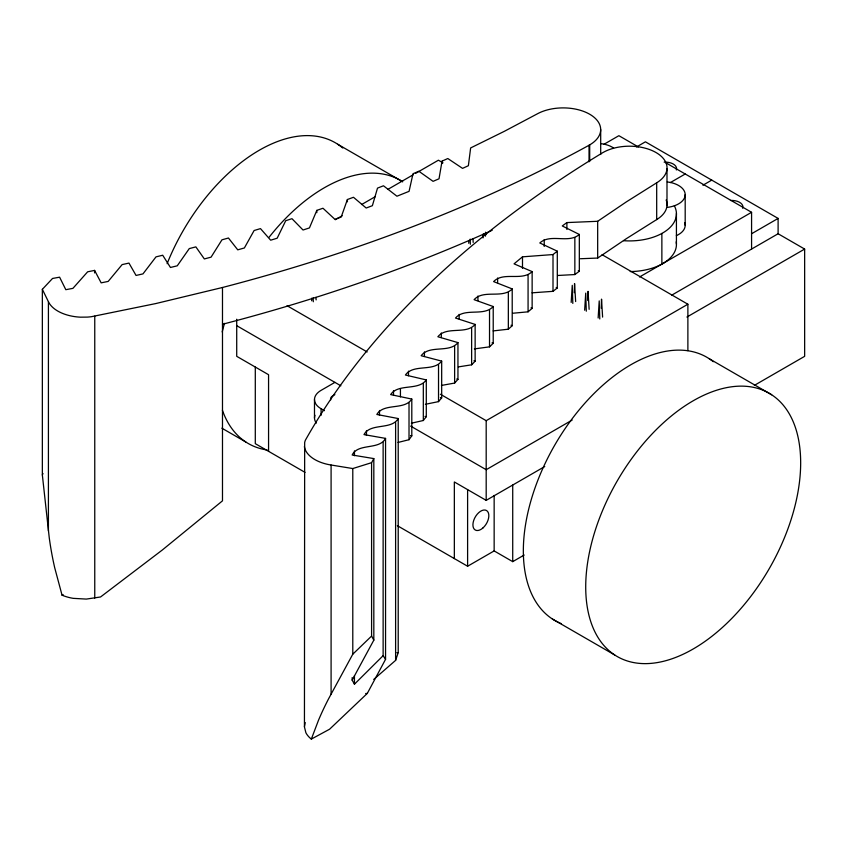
<?xml version="1.0" encoding="UTF-8"?>
<svg xmlns="http://www.w3.org/2000/svg" width="847" height="847" viewBox="0 0 847 847"><rect width="100%" height="100%" fill="white"/><g stroke="black" fill="none" stroke-linecap="round" stroke-linejoin="round"><path stroke-width="1.27" d="M656.69 182.804L626.42 201.84L597.675 221.289L566.887 222.581L562.281 225.948L579.327 234.46C568.591 243.947 550.402 233.179 539.804 242.973L557.294 251.178L553.006 254.555L522.493 256.832L514.055 263.841L532.138 271.601C522.112 281.532 503.436 271.305 493.61 281.596L512.213 288.922C502.525 299.065 483.573 289.145 474.098 299.669L493.219 306.529C483.859 316.894 464.632 307.292 455.506 318.048L475.135 324.422C466.136 335.01 446.613 325.756 437.867 336.746L457.952 342.612C449.334 353.432 429.524 344.528 421.16 355.729L441.679 361.108C433.463 372.151 413.347 363.596 405.417 375.02L426.295 379.922C418.418 391.028 398.228 383.151 390.636 394.596L411.801 399.064C404.517 410.551 383.807 402.632 376.82 414.458L398.217 418.545C391.462 430.244 370.446 422.6 363.988 434.596L385.554 438.386L385.554 659.337L367.312 693.386L329.589 729.214L311.325 739.103A35.743 20.635 0 0 1 305.873 732.708L304.444 726.948L304.666 442.621A36.94 21.323 0 0 1 305.365 440.239C354.268 353.432 425.109 280.728 503.647 220.22A1312.786 757.938 0 0 1 602.312 152.926L602.969 152.545A37.533 21.673 0 0 1 655.716 152.354A37.533 21.673 0 0 1 656.69 182.804L656.69 219.574L626.42 238.621L597.675 258.06L580.364 258.737M314.491 399.551L314.491 417.931M676.425 244.074L676.425 213.433M304.444 726.62L305.216 722.565M485.458 236.122L485.585 232.194L485.744 234.767M574.266 292.723L574.562 283.565L575.653 301.553M587.744 300.505L588.051 291.357L589.131 309.335M601.232 308.287L601.529 299.139L602.609 317.117M311.654 300.78L311.812 298.144M468.709 243.269L468.878 240.643M483.023 237.912L483.277 233.973L483.351 236.546M571.174 302.421L572.254 285.344L572.816 303.417M584.652 310.203L585.732 293.126L586.293 311.198M598.141 317.985L599.221 300.907L599.771 318.98M442.049 161.121L439.021 178.791L433.071 181.343L418.852 171.253L412.997 173.73L409.069 191.348L396.925 196.218L383.479 185.779L377.508 188.119L372.373 205.705L366.179 208.023L353.474 197.277L347.408 199.511L341.182 217.076L334.872 219.288L322.982 208.246L316.82 210.374L309.441 227.917L303.025 230.013L291.982 218.685L285.725 220.707L277.17 238.208L270.659 240.199L260.484 228.605L254.111 230.522L244.381 247.959L237.753 249.844L228.446 238.007L221.967 239.817L211.072 257.16L204.349 258.938L195.858 246.879L189.273 248.595L177.267 265.81L170.448 267.472L162.709 255.243L156.007 256.863L142.963 273.899L136.049 275.444L128.966 263.089L122.137 264.592L108.183 281.416L101.164 282.856L94.599 270.405L87.654 271.802L72.916 288.361L65.812 289.685L59.608 277.181L52.535 278.462L42.35 289.325L42.35 474.976L49.264 537.877A277.477 200.347 -82.3 0 0 54.706 567.755L62.053 595.187A35.743 20.635 0 0 0 73.128 598.342L86.341 599.083L100.549 596.976L162.306 550.01L222.486 500.842L222.486 287.493C307.768 265.323 391.6 237.287 472.478 202.232A1312.786 757.938 0 0 0 589.036 145.261L589.692 144.879A37.533 21.673 0 0 0 590.02 114.43A37.533 21.673 0 0 0 537.284 113.869L504.304 131.338L470.636 147.939L468.38 165.716L462.557 168.373L447.809 158.527L442.049 161.121L442.049 163.418M311.325 739.103L318.546 720.119A277.477 100.729 -43.7 0 1 328.435 699.082L352.786 654.202L371.589 636.055L371.589 462.674L373.823 458.587L352.161 455.008C358.048 442.854 379.371 450.276 385.554 438.386M373.718 679.432L395.613 660.364L398.217 652.614L398.217 418.545M42.35 474.976L42.996 473.537M383.13 442.388L383.13 655.673L354.448 684.196L352.161 680.141L373.823 640.141L373.823 458.587M398.048 442.441L409.016 439.709L411.801 435.834L411.801 399.064M411.367 423.204L423.32 420.504L426.295 416.692L426.295 379.922M425.395 404.294L438.524 401.626L441.679 397.889L441.679 361.108M441.435 385.438L454.627 383.066L457.952 379.392L457.952 342.612M458.396 366.889L471.631 364.813L475.135 361.203L475.135 324.422M474.373 348.9L489.524 346.857L493.219 343.31L493.219 306.529M493.166 330.912L508.338 329.197L512.213 325.703L512.213 288.922M512.89 313.231L528.073 311.823L532.138 308.382L532.138 271.601M532.054 292.829L553.006 291.336L557.294 287.959L557.294 251.178M557.644 275.487L574.848 274.555L579.327 271.241L579.327 234.46M62.053 595.187L63.123 594.53M663.487 263.152L661.867 264.084L661.867 233.444M335.274 219.744L342.146 215.773M361.637 204.529L375.38 196.589M387.99 189.315L413.198 174.757M415.496 173.434L438.418 160.199L442.992 162.846M604.006 144.276L618.882 135.689L638.32 146.912M636.573 146.923L645.414 141.82L778.107 218.42L778.107 233.751L671.703 295.18M670.358 182.571L685.223 173.995M334.914 382.368L321.087 390.351A22.52 13.001 0 0 0 321.087 408.741L321.087 415.305M334.883 394.638L332.755 395.867A7.507 4.33 0 0 0 330.722 399.826M702.915 185.228L711.766 180.115M639.538 276.98L751.575 212.301L751.575 249.071M751.575 233.751L778.107 218.42M440.408 394.247L486.189 420.673L687.88 304.232L687.88 350.679M686.896 317.053L804.65 249.071L804.65 356.333L754.349 385.374M572.138 420.08L486.189 469.704L410.657 426.105M454.341 558.575L454.341 481.964L486.189 500.355L544.748 466.538M397.349 525.68L467.608 566.241L494.15 550.921L512.721 561.646L524.166 555.039M304.369 446.623A36.389 21.016 0 0 0 331.113 465.014L352.786 468.55L371.589 462.674M222.486 324.274C307.768 302.093 391.6 274.057 472.478 239.002A1312.786 757.938 0 0 0 492.202 230.268M222.486 287.493L155.732 303.575L91.381 316.704A36.94 21.323 0 0 1 87.262 317.106L80.338 317.17A36.389 21.016 0 0 1 48.48 301.839L42.35 289.325M365.65 693.566L367.312 693.386M396.883 652.719L398.217 652.614M410.477 435.559L411.801 435.834M424.993 416.396L426.295 416.692M440.398 397.55L441.679 397.889M456.702 379.022L457.952 379.392M473.907 360.801L475.135 361.203M492.022 342.876L493.219 343.31M511.048 325.237L512.213 325.703M531.005 307.895L532.138 308.382M556.204 287.44L557.294 287.959M578.268 270.701L579.327 271.241M665.774 162.762L751.575 212.301M778.107 233.751L804.65 249.071M602.058 254.682L687.88 304.232M337.709 144.244L402.717 181.777A151.984 87.749 -60 0 0 269.166 237.16M709.257 358.747L771.638 394.766A151.984 87.749 -60 0 1 717.578 631.661A151.984 87.749 -60 0 1 590.348 548.221A151.984 87.749 -60 0 1 771.638 394.766M287.069 305.714L367.175 351.96M236.715 325.682L340.854 385.798M321.087 408.741L324.433 410.679M305.036 472.382L255.296 443.659L255.296 367.047M221.872 428.18L245.831 442.007M552.36 618.977L614.742 654.996M385.554 659.337L383.13 655.673M373.823 640.141L371.589 636.055M472.954 238.547L473.187 242.401M315.963 297.339L316.122 299.902M470.191 239.098L470.35 244.264M313.168 297.89L313.284 301.765M667.277 181.946A22.52 13.001 0 0 1 685.191 194.651L685.191 225.323M666.991 168.871L666.991 205.652M600.692 129.559L600.692 154.514M597.675 221.289L597.675 258.06M589.692 144.879L589.692 161.428M589.036 145.261L589.036 161.809M574.848 237.785L574.848 274.555M566.887 222.581L566.887 229.473M553.006 254.555L553.006 291.336M544.229 239.532L544.229 246.435M528.073 275.042L528.073 311.823M522.493 256.832L522.493 268.319M512.721 485.035L512.721 561.646M508.338 292.427L508.338 329.197M497.623 278.017L497.623 282.612M494.15 495.442L494.15 550.921M489.524 310.087L489.524 346.857M486.189 420.673L486.189 500.355M477.92 296.027L477.92 300.621M471.631 328.043L471.631 364.813M467.608 489.63L467.608 566.241M459.148 314.343L459.148 318.948M454.627 346.285L454.627 383.066M441.319 332.977L441.319 337.572M438.524 364.845L438.524 401.626M424.432 351.907L424.432 356.513M423.32 383.723L423.32 420.504M409.016 402.928L409.016 439.709M408.487 371.145L408.487 375.74M400.43 388.995L400.43 396.872M395.613 422.484L395.613 660.364M393.506 390.658L393.506 395.253M379.498 410.467L379.498 415.379M366.476 430.541L366.476 435.453M354.448 450.9L354.448 455.76M354.448 675.694L354.448 684.196M352.786 468.55L352.786 654.202M352.161 677.589L352.161 680.141M347.408 199.511L347.408 201.819M331.092 465.045L331.092 694.106M316.82 210.374L316.82 212.671M268.563 451.324L268.563 374.713L236.715 356.322L236.715 319.224M94.758 316.153L94.758 598.088M94.599 270.405L94.599 272.914M48.417 301.85L48.417 530.91M316.344 423.098A22.52 13.001 0 0 1 314.968 415.274M666.155 199.977A37.533 21.673 0 0 1 656.69 219.574M600.936 143.641A22.52 13.001 0 0 1 613.609 148.034M664.154 162.158A11.255 6.501 0 0 1 676.34 169.961M685.191 194.651A22.52 13.001 0 0 1 667.372 207.388M676.213 241.84A46.924 27.093 0 0 1 630.21 271.559M674.328 205.8A46.924 27.093 0 0 1 623.508 240.696M684.704 222.655A22.52 13.001 0 0 1 676.34 235.657M730.506 200.464A11.255 6.501 0 0 1 742.692 208.267M561.243 623.625A151.984 87.749 -60 0 1 555.145 444.431A151.984 87.749 -60 0 1 713.322 361.711M267.08 449.979A151.984 87.749 -60 0 1 222.401 410.234M222.2 331.971A151.984 87.749 -60 0 1 224.508 323.353M167.113 263.692A151.984 87.749 -60 0 1 342.76 148.013M482.938 527.956A11.255 6.501 -60 0 0 486.506 510.519A11.255 6.501 -60 0 0 473.187 522.334A11.255 6.501 -60 0 0 482.938 527.956"/></g></svg>
